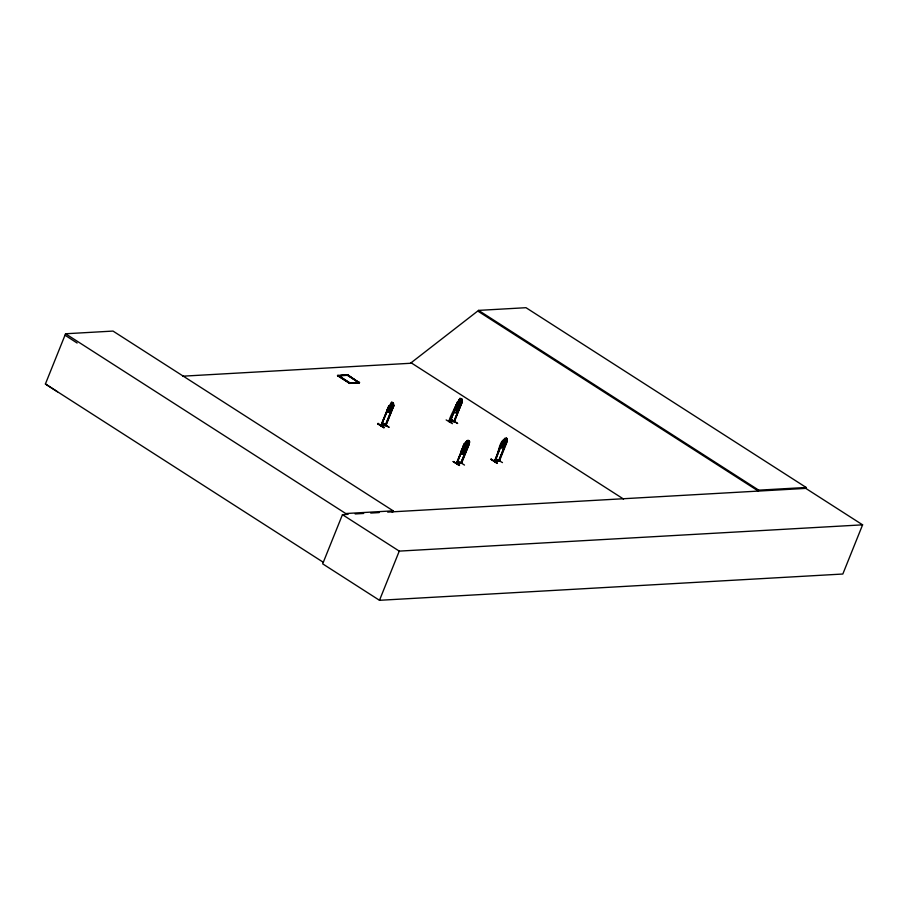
<?xml version="1.0" encoding="UTF-8"?>
<svg xmlns="http://www.w3.org/2000/svg" width="908" height="908" viewBox="0 0 908 908"><rect width="100%" height="100%" fill="white"/><g stroke="black" fill="none" stroke-linecap="round" stroke-linejoin="round"><path stroke-width="1.36" d="M457.587 401.994L450.107 421.914M451.639 419.609L457.655 423.491L451.355 419.644M458.495 461.264L464.499 465.078M382.904 423.469L389.157 427.384L383.028 423.139M496.301 459.028L502.464 462.592M459.891 403.152C455.158 409.531 467.382 397.715 456.701 410.552L455.623 410.609L455.294 408.816M463.284 448.155L468.029 440.936L465.577 450.311L462.66 452.286L462.342 450.493M461.593 462.467L460.753 463.216L469.175 443.445C471.729 439.574 464.578 440.675 468.789 440.539L467.37 445.862L465.532 447.769L464.453 447.837L464.124 446.044M498.674 461.003L507.005 441.231C506.471 433.615 506.596 445.102 503.384 445.59L502.317 445.658L501.999 443.864M459.198 403.708L458.097 407.715L456.554 408.986L457.042 406.432L459.13 403.663M460.992 399.259L459.891 403.254L458.336 404.525L458.824 401.983L461.06 399.293M391.938 405.774L392.494 403.152L390.349 405.887M505.325 441.367L505.881 438.746L503.736 441.481M461.627 401.665C463.534 403.129 460.435 393.868 462.138 401.835L453.921 421.675L461.786 401.563M389.18 405.808L381.11 425.863L385.968 425.534M506.505 441.14L498.606 461.026M57.522 391.802L45.4 383.982L65.58 333.769L113.012 331.079L393.175 510.841L392.596 512.282L391.938 511.862M337.515 375.651L347.56 374.675L359.432 382.813L349.557 383.38L337.515 375.651L347.389 375.083L359.432 382.813M338.128 375.844L347.616 374.913L358.83 382.62L349.501 383.142L338.128 375.844L347.458 375.322L358.83 382.62M347.458 375.322L347.56 374.675M349.501 383.142L358.989 382.211M349.557 383.38L359.602 382.404M377.66 423.866L378.091 423.434L383.993 427.611M383.755 427.668L377.671 423.843L378.103 423.434M348.104 514.348L342.452 514.666L322.68 563.845L379.487 600.302L842.828 574.026L862.6 524.835L805.793 488.391L387.693 512.101M389.487 411.914L387.829 412.096L387.523 409.054C400.939 385.957 378.908 426.17 381.576 425.852M388.772 406.012L380.838 425.693L385.707 425.387M387.898 412.141L391.586 402.743L393.3 402.675L393.675 405.683L385.525 425.602L393.607 405.638M389.543 412.028L393.243 402.63L393.822 405.865L385.923 425.591M385.56 425.591L385.571 424.694M393.822 405.865L393.119 405.706L385.208 425.443M623.535 499.048L411.097 362.78L478.573 310.388L526.004 307.699L806.168 487.471L805.793 488.391M456.122 412.504C464.397 402.732 452.672 419.428 454.125 409.542L455.317 406.455L458.279 403.288L459.947 403.197M455.918 405.161L456.372 408.237L455.918 405.161C469.22 382.915 446.43 420.733 449.324 421.789L454.488 421.664L462.07 401.79M449.676 421.936L457.938 402.221L457.291 402.108M449.403 421.766L450.028 421.891L458.029 402.028L460.061 398.907C464.136 397.681 460.163 405.184 458.495 406.092L457.405 406.16L457.087 404.366M450.039 421.914L450.062 421.006M379.487 600.302L399.259 551.111L862.6 524.835M453.921 421.675L462.331 401.972M454.079 420.801L454.76 420.926L454.182 421.494M462.955 446.849C462.433 445.397 465.713 443.376 464.329 443.785L456.361 463.432L457.212 462.717M464.544 443.921L456.622 463.613L461.536 463.341L469.379 443.649L468.823 443.218M464.726 443.694L456.713 463.613M453.194 461.604L459.482 465.464L453.228 461.559M460.833 463.194L468.823 443.24M469.379 443.649L461.105 463.364M499.366 461.162L507.209 441.458L506.63 438.224C497.822 440.085 499.332 455.476 494.247 461.298L499.06 460.992M502.101 441.56L494.497 461.457L502.726 441.288M494.962 461.446L502.941 441.526L504.973 438.416L506.63 438.348M505.699 444.33L502.93 447.621L501.284 447.735L504.973 438.337M506.63 438.224L502.862 447.587L505.767 444.375M497.38 463.296C478.119 450.459 509.933 471.661 491.058 459.437M498.98 461.196L506.562 441.356L507.209 441.458M498.889 460.311L499.638 460.413L499.321 461.173L494.622 461.468M806.168 487.471L758.736 490.161L758.362 491.08L478.198 311.319M456.236 406.478L458.211 403.243M467.109 440.584L465.066 443.706L456.758 463.398M377.921 423.786L383.993 427.702M446.157 419.927L452.445 423.684M453.444 461.536L459.482 465.464M391.393 407.147L389.85 408.43L389.793 407.261M504.78 442.741L503.236 444.023L503.18 442.854M466.939 444.954L465.384 446.203C465.475 442.4 461.048 450.096 461.162 451.299L461.548 454.204L463.228 454.227M389.475 411.994L392.313 408.736M505.041 438.451L502.646 441.594M458.041 408.135L460.844 404.854M464.215 443.717L467.177 440.55M465.316 444.965L462.467 448.2M463.091 446.849L463.421 449.914L465.089 449.732L467.926 446.566M463.171 454.102L466.133 451.015L463.171 454.182L461.491 454.284L461.094 451.253M381.825 425.114L381.144 424.955L385.423 424.921M495.223 460.708L494.622 461.23M498.935 460.299L499.604 460.458M453.921 421.028L449.596 421.04L450.391 421.199M456.361 463.432L461.309 463.182M500.978 444.693L501.284 447.735L502.873 447.508M388.703 405.967L389.26 406.001M385.877 424.887L385.503 424.717M385.628 425.058L381.61 425.16M498.81 460.515L494.905 460.753M499.014 460.651L494.996 460.753M182.678 376.196L411.823 363.2L411.165 362.78M456.304 408.191L457.984 408.021M454.579 412.561L456.134 412.425M454.136 421.164L449.914 421.21M465.248 444.999L466.996 444.875L467.257 447.882M456.656 462.751L460.969 462.705M461.173 462.842L457.121 462.921M393.175 510.841L345.744 513.531L65.58 333.769M355.176 513.939L363.665 513.463M370.736 513.065L379.215 512.577M381.167 425.875L388.817 406.035M391.586 402.823C395.604 401.767 391.598 409.043 389.986 409.996L388.919 410.064L388.613 408.282M387.455 409.088L387.954 412.062M478.573 310.388L758.736 490.161M468.721 440.494L469.118 443.467M467.881 446.532L465.089 449.732M338.287 375.435L349.659 382.733M337.685 375.242L349.728 382.972M342.452 514.666L399.259 551.111M45.4 383.982L323.18 562.211M65.013 335.2L77.123 343.031M457.587 407.624L457.519 409.996L457.133 408.078L455.203 410.166L457.019 407.635L457.11 405.343L457.484 407.159L459.403 405.206L457.587 407.624M464.624 449.301L464.555 451.673L464.181 449.755L462.24 451.844L464.067 449.312L464.147 447.02L464.521 448.836L466.451 446.884L464.624 449.301M466.247 445.385L465.146 449.392L463.591 450.663L464.079 448.109L466.247 445.385"/></g></svg>
